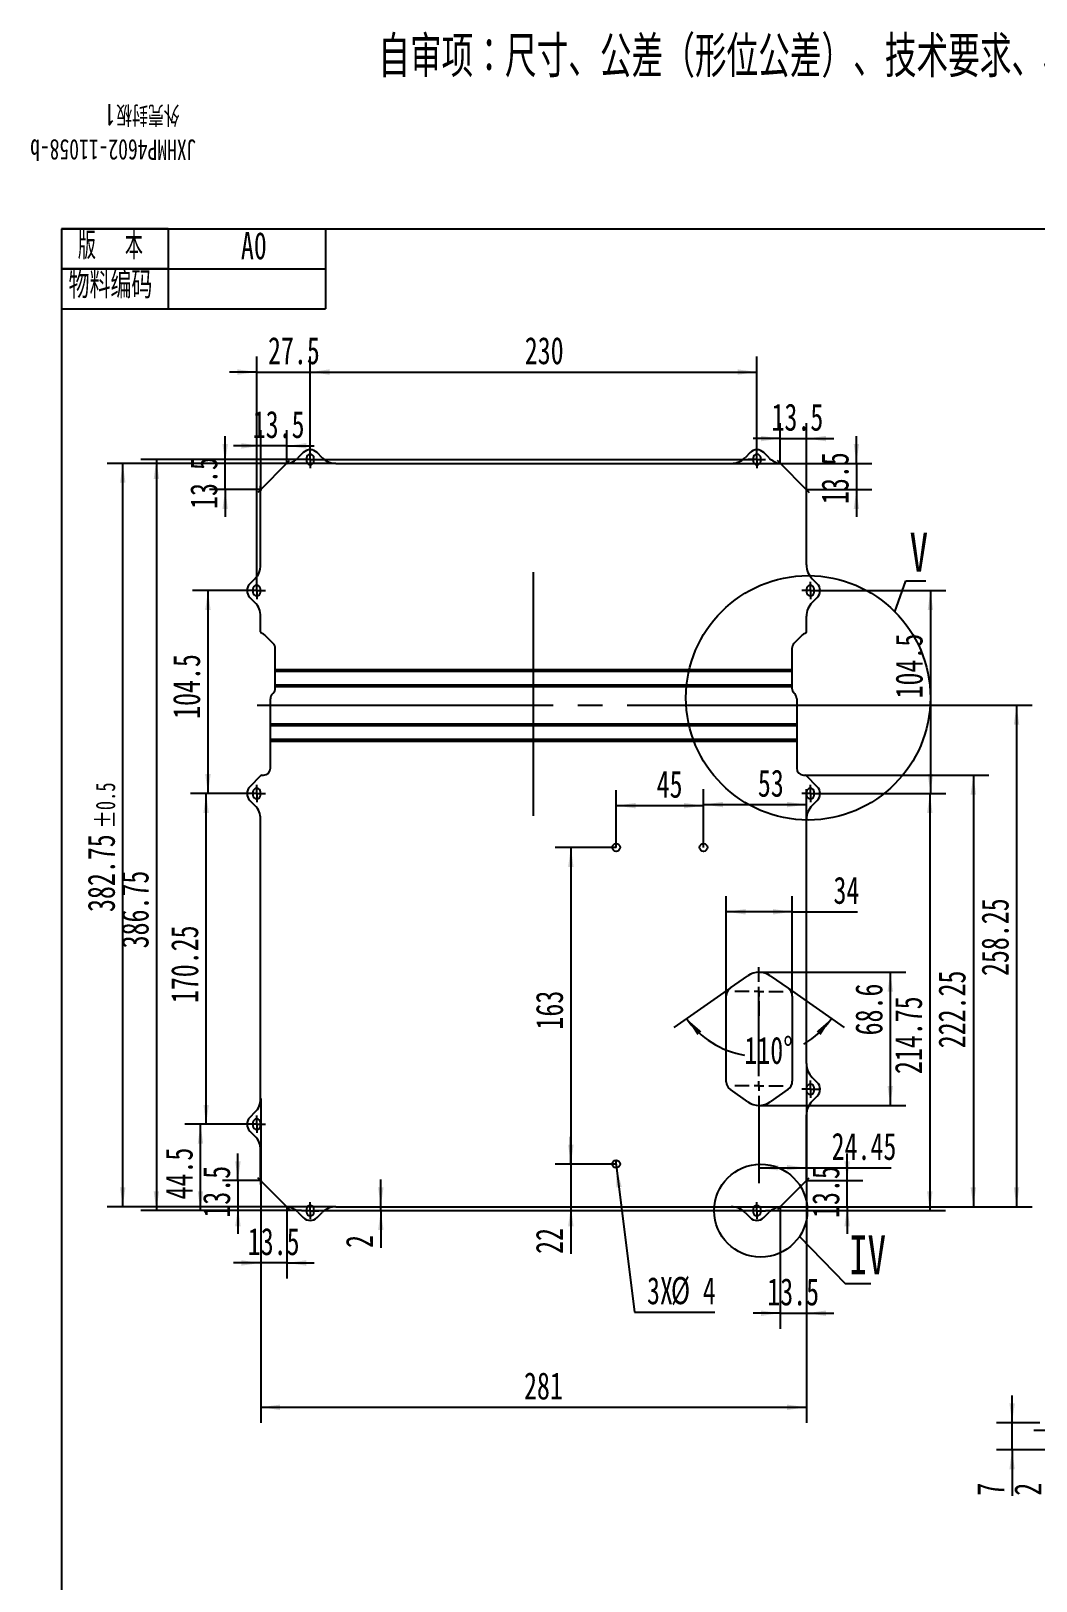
# Model space of a CAD drawing. Extents: x 10 to 515, y -82 to 231.
# Drawn here: x 10.3 to 139.6, y 31.4 to 230.9 of the extents above; entities that cross this region are included whole.
import ezdxf

# ---------------------------------------------------------------- set-up
doc = ezdxf.new("R2010")
doc.units = 0
doc.linetypes.add('SLD-CENTER', pattern=[19.05, 15.24, -1.27, 1.27, -1.27])
doc.linetypes.add('SLD-SOLID', pattern=[0])
doc.layers.get('0').update_dxf_attribs({"linetype": 'CONTINUOUS'})
for name, color, linetype in [('FORMAT', 7, 'SLD-SOLID'), ('细实线层', 7, 'SLD-SOLID'), ('轮廓实线层', 7, 'SLD-SOLID')]:
    doc.layers.add(name, color=color, linetype=linetype)
doc.styles.add('SLDTEXTSTYLE0', font='TXT', dxfattribs={"width": 0.7, "bigfont": 'bigfont'})
doc.styles.add('SLDTEXTSTYLE1', font='TXT', dxfattribs={"width": 0.7})
doc.styles.add('SLDTEXTSTYLE26', font='TXT', dxfattribs={"width": 0.6, "bigfont": 'bigfont'})
doc.dimstyles.new('SLDDIMSTYLE1', dxfattribs={"dimtxt": 3.5, "dimasz": 2.5, "dimexe": 0, "dimexo": 0.0625, "dimgap": 0.875, "dimtad": 2, "dimlfac": 4, "dimrnd": 1e-09, "dimzin": 12, "dimtxsty": 'SLDTEXTSTYLE1', "dimsah": 1, "dimcen": 0.09, "dimazin": 3, "dimtfac": 1, "dimtmove": 0, "dimatfit": 3, "dimtolj": 1, "dimtzin": 12})
doc.dimstyles.new('SLDDIMSTYLE12', dxfattribs={"dimtxt": 3.5, "dimasz": 2.5, "dimexe": 0, "dimexo": 0.0625, "dimgap": 0.875, "dimtad": 2, "dimlfac": 2, "dimrnd": 1e-09, "dimzin": 12, "dimtxsty": 'SLDTEXTSTYLE1', "dimsah": 1, "dimcen": 0.09, "dimazin": 3, "dimtfac": 1, "dimtmove": 0, "dimatfit": 3, "dimtolj": 1, "dimtzin": 12})
doc.dimstyles.new('SLDDIMSTYLE2', dxfattribs={"dimtxt": 3.5, "dimasz": 2.5, "dimexe": 0, "dimexo": 0.0625, "dimgap": 0.875, "dimtad": 2, "dimlfac": 4, "dimrnd": 1e-09, "dimzin": 12, "dimtxsty": 'SLDTEXTSTYLE1', "dimsah": 1, "dimcen": 0.09, "dimazin": 3, "dimtol": 1, "dimtp": 0.5, "dimtm": 0.5, "dimtfac": 1, "dimtdec": 1, "dimtofl": 0, "dimtmove": 0, "dimatfit": 3, "dimtolj": 1})
doc.dimstyles.new('SLDDIMSTYLE3', dxfattribs={"dimtxt": 3.5, "dimasz": 2.5, "dimexe": 0, "dimexo": 0.0625, "dimgap": 0.875, "dimtad": 2, "dimlfac": 4, "dimrnd": 1e-09, "dimzin": 12, "dimtxsty": 'SLDTEXTSTYLE1', "dimsah": 1, "dimcen": 0.09, "dimazin": 3, "dimtfac": 1, "dimtofl": 0, "dimtmove": 0, "dimatfit": 3, "dimtolj": 1, "dimtzin": 12})
doc.dimstyles.new('SLDDIMSTYLE4', dxfattribs={"dimtxt": 3.5, "dimasz": 2.5, "dimexe": 0, "dimexo": 0.0625, "dimgap": 0.875, "dimtad": 2, "dimdec": 1, "dimlfac": 4, "dimrnd": 1e-09, "dimzin": 12, "dimtxsty": 'SLDTEXTSTYLE1', "dimsah": 1, "dimcen": 0.09, "dimazin": 3, "dimtfac": 1, "dimtofl": 0, "dimtmove": 0, "dimatfit": 3, "dimtolj": 1, "dimtzin": 12})
doc.dimstyles.new('SLDDIMSTYLE5', dxfattribs={"dimtxt": 3.5, "dimasz": 2.5, "dimexe": 0, "dimexo": 0.0625, "dimgap": 0.875, "dimtad": 0, "dimtih": 1, "dimtoh": 1, "dimdec": 4, "dimlfac": 4, "dimzin": 12, "dimtxsty": 'SLDTEXTSTYLE1', "dimsah": 1, "dimcen": 0.09, "dimazin": 3, "dimtfac": 1, "dimtofl": 0, "dimtmove": 0, "dimatfit": 3, "dimtolj": 1, "dimtzin": 12})
doc.dimstyles.new('SLDDIMSTYLE6', dxfattribs={"dimtxt": 3.5, "dimasz": 2.5, "dimexe": 0, "dimexo": 0.0625, "dimgap": 0.875, "dimtad": 0, "dimtih": 1, "dimtoh": 1, "dimlfac": 4, "dimrnd": 1e-09, "dimzin": 12, "dimtxsty": 'SLDTEXTSTYLE1', "dimblk1": 'NONE', "dimsah": 1, "dimcen": 0, "dimazin": 3, "dimtfac": 1, "dimtmove": 0, "dimatfit": 3, "dimtolj": 1, "dimtzin": 12})
doc.dimstyles.new('SLDDIMSTYLE7', dxfattribs={"dimtxt": 0.18, "dimasz": 2.5, "dimexe": 0, "dimexo": 0.0625, "dimgap": 0, "dimtad": 0, "dimtih": 1, "dimtoh": 1, "dimdec": 0, "dimrnd": 1e-09, "dimzin": 0, "dimtxsty": 'STANDARD', "dimblk1": 'NONE', "dimblk2": 'NONE', "dimsah": 1, "dimcen": 0.09, "dimazin": 3, "dimtfac": 2.5, "dimtdec": 0, "dimtofl": 0, "dimtmove": 0, "dimatfit": 3, "dimtolj": 1, "dimtzin": 0})

# ---------------------------------------------------------------- blocks, each defined once
blk = doc.blocks.new('SW_NOTE_0_17')
at = {"layer": 'FORMAT', "color": 0, "attachment_point": 2, "rotation": 180}
for s, insert, char_height, style in [('外壳封板1', (-13.45, 1.12), 2.646, 'SLDTEXTSTYLE0'), ('JXHMP4602-11058-b', (-17.12, -3.41), 2.6458, 'SLDTEXTSTYLE1')]:
    blk.add_mtext(s, dxfattribs=dict(at, insert=insert, char_height=char_height, style=style))
blk = doc.blocks.new('_D')
at = {"layer": 'FORMAT'}
for p, q in [((39.84, 82.94), (39.84, 70.34)), ((43.21, 79.57), (43.21, 70.34)), ((39.84, 72.34), (36.34, 72.34)), ((43.21, 72.34), (39.84, 72.34)), ((43.21, 72.34), (46.71, 72.34))]:
    blk.add_line(p, q, dxfattribs=at)
for points in [[(39.84, 72.34), (37.34, 72.69), (37.34, 71.99)], [(43.21, 72.34), (45.71, 71.99), (45.71, 72.69)]]:
    blk.add_solid(points, dxfattribs=at)
at = {"layer": 'FORMAT', "insert": (38.18, 76.85), "char_height": 3.5, "attachment_point": 1, "style": 'SLDTEXTSTYLE1'}
blk.add_mtext('13.5', dxfattribs=at)
blk = doc.blocks.new('_D_1')
at = {"layer": 'FORMAT'}
for p, q in [((36.91, 82.94), (36.91, 86.44)), ((39.84, 82.94), (34.91, 82.94)), ((36.91, 82.94), (36.91, 79.57)), ((43.21, 79.57), (34.91, 79.57)), ((36.91, 79.57), (36.91, 76.07))]:
    blk.add_line(p, q, dxfattribs=at)
for points in [[(36.91, 82.94), (37.26, 85.44), (36.56, 85.44)], [(36.91, 79.57), (36.56, 77.07), (37.26, 77.07)]]:
    blk.add_solid(points, dxfattribs=at)
at = {"layer": 'FORMAT', "insert": (32.4, 78.17), "char_height": 3.5, "attachment_point": 1, "rotation": 90, "style": 'SLDTEXTSTYLE1'}
blk.add_mtext('13.5', dxfattribs=at)
blk = doc.blocks.new('_D_2')
at = {"layer": 'FORMAT'}
for p, q in [((115.32, 82.94), (115.32, 86.44)), ((110.09, 82.94), (117.32, 82.94)), ((115.32, 79.57), (115.32, 82.94)), ((106.71, 79.57), (117.32, 79.57)), ((115.32, 79.57), (115.32, 76.07))]:
    blk.add_line(p, q, dxfattribs=at)
for points in [[(115.32, 82.94), (115.67, 85.44), (114.97, 85.44)], [(115.32, 79.57), (114.97, 77.07), (115.67, 77.07)]]:
    blk.add_solid(points, dxfattribs=at)
at = {"layer": 'FORMAT', "insert": (110.81, 78.13), "char_height": 3.5, "attachment_point": 1, "rotation": 90, "style": 'SLDTEXTSTYLE1'}
blk.add_mtext('13.5', dxfattribs=at)
blk = doc.blocks.new('_D_3')
at = {"layer": 'FORMAT'}
for p, q in [((110.09, 83.05), (110.09, 63.87)), ((106.71, 79.57), (106.71, 63.87)), ((106.71, 65.87), (103.21, 65.87)), ((106.71, 65.87), (110.09, 65.87)), ((110.09, 65.87), (113.59, 65.87))]:
    blk.add_line(p, q, dxfattribs=at)
for points in [[(106.71, 65.87), (104.21, 66.22), (104.21, 65.52)], [(110.09, 65.87), (112.59, 65.52), (112.59, 66.22)]]:
    blk.add_solid(points, dxfattribs=at)
at = {"layer": 'FORMAT', "insert": (105.04, 70.38), "char_height": 3.5, "attachment_point": 1, "style": 'SLDTEXTSTYLE1'}
blk.add_mtext('13.5', dxfattribs=at)
blk = doc.blocks.new('_D_4')
at = {"layer": 'FORMAT'}
for p, q in [((39.84, 171.88), (39.84, 179.51)), ((43.21, 175.26), (43.21, 179.51)), ((39.84, 177.51), (36.34, 177.51)), ((43.21, 177.51), (39.84, 177.51)), ((43.21, 177.51), (46.71, 177.51))]:
    blk.add_line(p, q, dxfattribs=at)
for points in [[(39.84, 177.51), (37.34, 177.86), (37.34, 177.16)], [(43.21, 177.51), (45.71, 177.16), (45.71, 177.86)]]:
    blk.add_solid(points, dxfattribs=at)
at = {"layer": 'FORMAT', "insert": (38.82, 182.02), "char_height": 3.5, "attachment_point": 1, "style": 'SLDTEXTSTYLE1'}
blk.add_mtext('13.5', dxfattribs=at)
blk = doc.blocks.new('_D_5')
at = {"layer": 'FORMAT'}
for p, q in [((35.27, 175.26), (35.27, 178.76)), ((43.21, 175.26), (33.27, 175.26)), ((35.27, 171.88), (35.27, 175.26)), ((39.84, 171.88), (33.27, 171.88)), ((35.27, 171.88), (35.27, 168.38))]:
    blk.add_line(p, q, dxfattribs=at)
for points in [[(35.27, 175.26), (35.62, 177.76), (34.92, 177.76)], [(35.27, 171.88), (34.92, 169.38), (35.62, 169.38)]]:
    blk.add_solid(points, dxfattribs=at)
at = {"layer": 'FORMAT', "insert": (30.76, 169.39), "char_height": 3.5, "attachment_point": 1, "rotation": 90, "style": 'SLDTEXTSTYLE1'}
blk.add_mtext('13.5', dxfattribs=at)
blk = doc.blocks.new('_D_6')
at = {"layer": 'FORMAT'}
for p, q in [((106.71, 175.26), (106.71, 180.45)), ((110.09, 171.78), (110.09, 180.45)), ((106.71, 178.45), (103.21, 178.45)), ((106.71, 178.45), (110.09, 178.45)), ((110.09, 178.45), (113.59, 178.45))]:
    blk.add_line(p, q, dxfattribs=at)
for points in [[(106.71, 178.45), (104.21, 178.8), (104.21, 178.1)], [(110.09, 178.45), (112.59, 178.1), (112.59, 178.8)]]:
    blk.add_solid(points, dxfattribs=at)
at = {"layer": 'FORMAT', "insert": (105.58, 182.96), "char_height": 3.5, "attachment_point": 1, "style": 'SLDTEXTSTYLE1'}
blk.add_mtext('13.5', dxfattribs=at)
blk = doc.blocks.new('_D_7')
at = {"layer": 'FORMAT'}
for p, q in [((116.51, 175.26), (116.51, 178.76)), ((106.71, 175.26), (118.51, 175.26)), ((116.51, 175.26), (116.51, 171.88)), ((110.09, 171.88), (118.51, 171.88)), ((116.51, 171.88), (116.51, 168.38))]:
    blk.add_line(p, q, dxfattribs=at)
for points in [[(116.51, 175.26), (116.86, 177.76), (116.16, 177.76)], [(116.51, 171.88), (116.16, 169.38), (116.86, 169.38)]]:
    blk.add_solid(points, dxfattribs=at)
at = {"layer": 'FORMAT', "insert": (112, 170.02), "char_height": 3.5, "attachment_point": 1, "rotation": 90, "style": 'SLDTEXTSTYLE1'}
blk.add_mtext('13.5', dxfattribs=at)
blk = doc.blocks.new('_D_8')
at = {"layer": 'FORMAT'}
for p, q in [((49.51, 175.26), (20.09, 175.26)), ((22.09, 79.57), (22.09, 175.26)), ((49.51, 79.57), (20.09, 79.57))]:
    blk.add_line(p, q, dxfattribs=at)
for points in [[(22.09, 175.26), (21.74, 172.76), (22.44, 172.76)], [(22.09, 79.57), (22.44, 82.07), (21.74, 82.07)]]:
    blk.add_solid(points, dxfattribs=at)
at = {"layer": 'FORMAT', "attachment_point": 1, "rotation": 90, "style": 'SLDTEXTSTYLE1'}
for s, insert, char_height in [('±0.5', (18.61, 128.24), 2.5), ('382.75', (17.57, 117.51), 3.5)]:
    blk.add_mtext(s, dxfattribs=dict(at, insert=insert, char_height=char_height))
blk = doc.blocks.new('_D_9')
at = {"layer": 'FORMAT'}
for p, q in [((99.76, 106.72), (99.76, 119.54)), ((108.26, 106.67), (108.26, 119.54)), ((108.26, 117.54), (99.76, 117.54)), ((108.26, 117.54), (116.63, 117.54))]:
    blk.add_line(p, q, dxfattribs=at)
for points in [[(99.76, 117.54), (102.26, 117.19), (102.26, 117.89)], [(108.26, 117.54), (105.76, 117.89), (105.76, 117.19)]]:
    blk.add_solid(points, dxfattribs=at)
at = {"layer": 'FORMAT', "insert": (113.56, 122.06), "char_height": 3.5, "attachment_point": 1, "style": 'SLDTEXTSTYLE1'}
blk.add_mtext('34', dxfattribs=at)
blk = doc.blocks.new('_D_10')
at = {"layer": 'FORMAT'}
for p, q in [((103.97, 109.77), (122.87, 109.77)), ((120.87, 109.77), (120.87, 92.62)), ((103.97, 92.62), (122.87, 92.62))]:
    blk.add_line(p, q, dxfattribs=at)
for points in [[(120.87, 109.77), (120.52, 107.27), (121.22, 107.27)], [(120.87, 92.62), (121.22, 95.12), (120.52, 95.12)]]:
    blk.add_solid(points, dxfattribs=at)
at = {"layer": 'FORMAT', "insert": (116.36, 101.63), "char_height": 3.5, "attachment_point": 1, "rotation": 90, "style": 'SLDTEXTSTYLE1'}
blk.add_mtext('68.6', dxfattribs=at)
blk = doc.blocks.new('_D_11')
at = {"layer": 'FORMAT'}
for p, q in [((100.29, 107.74), (93.02, 102.64)), ((107.72, 107.69), (114.93, 102.64))]:
    blk.add_line(p, q, dxfattribs=at)
for start, end in [(215, 260.4801), (300.5585, 325)]:
    blk.add_arc((103.97, 110.32), 11.38, start, end, dxfattribs=at)
for points in [[(94.65, 103.79), (96.04, 101.68), (96.56, 102.14)], [(113.29, 103.79), (111.38, 102.14), (111.91, 101.68)]]:
    blk.add_solid(points, dxfattribs=at)
at = {"layer": 'FORMAT', "insert": (102.09, 101.46), "char_height": 3.5, "attachment_point": 1, "style": 'SLDTEXTSTYLE1'}
blk.add_mtext('110°', dxfattribs=at)
blk = doc.blocks.new('_D_12')
at = {"layer": 'FORMAT'}
for p, q in [((110.09, 98), (110.09, 82.59)), ((103.97, 91.99), (103.97, 82.59)), ((103.97, 84.59), (110.09, 84.59)), ((110.09, 84.59), (120.99, 84.59))]:
    blk.add_line(p, q, dxfattribs=at)
for points in [[(103.97, 84.59), (106.47, 84.24), (106.47, 84.94)], [(110.09, 84.59), (107.59, 84.94), (107.59, 84.24)]]:
    blk.add_solid(points, dxfattribs=at)
at = {"layer": 'FORMAT', "insert": (113.32, 89.1), "char_height": 3.5, "attachment_point": 1, "style": 'SLDTEXTSTYLE1'}
blk.add_mtext('24.45', dxfattribs=at)
blk = doc.blocks.new('_D_13')
at = {"layer": 'FORMAT'}
for p, q in [((110.09, 98), (110.09, 51.76)), ((39.84, 93.5), (39.84, 51.76)), ((39.84, 53.76), (110.09, 53.76))]:
    blk.add_line(p, q, dxfattribs=at)
for points in [[(39.84, 53.76), (42.34, 53.41), (42.34, 54.11)], [(110.09, 53.76), (107.59, 54.11), (107.59, 53.41)]]:
    blk.add_solid(points, dxfattribs=at)
at = {"layer": 'FORMAT', "insert": (73.73, 58.27), "char_height": 3.5, "attachment_point": 1, "style": 'SLDTEXTSTYLE1'}
blk.add_mtext('281', dxfattribs=at)
blk = doc.blocks.new('_D_14')
at = {"layer": 'FORMAT'}
for p, q in [((110.52, 144.13), (139.12, 144.13)), ((137.12, 144.13), (137.12, 79.57)), ((100.41, 79.57), (139.12, 79.57))]:
    blk.add_line(p, q, dxfattribs=at)
for points in [[(137.12, 144.13), (136.77, 141.63), (137.47, 141.63)], [(137.12, 79.57), (137.47, 82.07), (136.77, 82.07)]]:
    blk.add_solid(points, dxfattribs=at)
at = {"layer": 'FORMAT', "insert": (132.6, 109.27), "char_height": 3.5, "attachment_point": 1, "rotation": 90, "style": 'SLDTEXTSTYLE1'}
blk.add_mtext('258.25', dxfattribs=at)
blk = doc.blocks.new('_D_15')
at = {"layer": 'FORMAT'}
for p, q in [((109.88, 135.13), (133.56, 135.13)), ((131.56, 135.13), (131.56, 79.57)), ((100.41, 79.57), (133.56, 79.57))]:
    blk.add_line(p, q, dxfattribs=at)
for points in [[(131.56, 135.13), (131.21, 132.63), (131.91, 132.63)], [(131.56, 79.57), (131.91, 82.07), (131.21, 82.07)]]:
    blk.add_solid(points, dxfattribs=at)
at = {"layer": 'FORMAT', "insert": (127.05, 99.97), "char_height": 3.5, "attachment_point": 1, "rotation": 90, "style": 'SLDTEXTSTYLE1'}
blk.add_mtext('222.25', dxfattribs=at)
blk = doc.blocks.new('_D_16')
at = {"layer": 'FORMAT'}
for p, q in [((85.59, 125.82), (85.59, 133.2)), ((96.84, 125.82), (96.84, 133.2)), ((85.59, 131.2), (96.84, 131.2))]:
    blk.add_line(p, q, dxfattribs=at)
for points in [[(85.59, 131.2), (88.09, 130.85), (88.09, 131.55)], [(96.84, 131.2), (94.34, 131.55), (94.34, 130.85)]]:
    blk.add_solid(points, dxfattribs=at)
at = {"layer": 'FORMAT', "insert": (90.8, 135.72), "char_height": 3.5, "attachment_point": 1, "style": 'SLDTEXTSTYLE1'}
blk.add_mtext('45', dxfattribs=at)
blk = doc.blocks.new('_D_17')
at = {"layer": 'FORMAT'}
for p, q in [((85.59, 125.82), (77.76, 125.82)), ((79.76, 125.82), (79.76, 85.07)), ((85.59, 85.07), (77.76, 85.07))]:
    blk.add_line(p, q, dxfattribs=at)
for points in [[(79.76, 125.82), (79.41, 123.32), (80.11, 123.32)], [(79.76, 85.07), (80.11, 87.57), (79.41, 87.57)]]:
    blk.add_solid(points, dxfattribs=at)
at = {"layer": 'FORMAT', "insert": (75.24, 102.38), "char_height": 3.5, "attachment_point": 1, "rotation": 90, "style": 'SLDTEXTSTYLE1'}
blk.add_mtext('163', dxfattribs=at)
blk = doc.blocks.new('_D_18')
at = {"layer": 'FORMAT'}
for p, q in [((79.76, 85.07), (79.76, 88.57)), ((85.59, 85.07), (77.76, 85.07)), ((79.76, 85.07), (79.76, 79.57)), ((79.76, 79.57), (79.76, 73.5))]:
    blk.add_line(p, q, dxfattribs=at)
for points in [[(79.76, 85.07), (80.11, 87.57), (79.41, 87.57)], [(79.76, 79.57), (79.41, 77.07), (80.11, 77.07)]]:
    blk.add_solid(points, dxfattribs=at)
at = {"layer": 'FORMAT', "insert": (75.24, 73.5), "char_height": 3.5, "attachment_point": 1, "rotation": 90, "style": 'SLDTEXTSTYLE1'}
blk.add_mtext('22', dxfattribs=at)
blk = doc.blocks.new('_D_19')
at = {"layer": 'FORMAT'}
for p, q in [((96.84, 125.82), (96.84, 133.34)), ((110.09, 129.45), (110.09, 133.34)), ((96.84, 131.34), (110.09, 131.34))]:
    blk.add_line(p, q, dxfattribs=at)
for points in [[(96.84, 131.34), (99.34, 130.99), (99.34, 131.69)], [(110.09, 131.34), (107.59, 131.69), (107.59, 130.99)]]:
    blk.add_solid(points, dxfattribs=at)
at = {"layer": 'FORMAT', "insert": (103.83, 135.85), "char_height": 3.5, "attachment_point": 1, "style": 'SLDTEXTSTYLE1'}
blk.add_mtext('53', dxfattribs=at)
blk = doc.blocks.new('_D_20')
at = {"layer": 'FORMAT'}
for p, q in [((55.3, 79.57), (55.3, 83.07)), ((47.32, 79.07), (57.3, 79.07)), ((55.3, 79.07), (55.3, 79.57)), ((55.3, 79.07), (55.3, 74.27))]:
    blk.add_line(p, q, dxfattribs=at)
for points in [[(55.3, 79.57), (55.65, 82.07), (54.95, 82.07)], [(55.3, 79.07), (54.95, 76.57), (55.65, 76.57)]]:
    blk.add_solid(points, dxfattribs=at)
at = {"layer": 'FORMAT', "insert": (50.79, 74.27), "char_height": 3.5, "attachment_point": 1, "rotation": 90, "style": 'SLDTEXTSTYLE1'}
blk.add_mtext('2', dxfattribs=at)
blk = doc.blocks.new('_D_21')
at = {"layer": 'FORMAT'}
for p, q in [((38.22, 90.19), (30.09, 90.19)), ((32.09, 79.07), (32.09, 90.19)), ((45.1, 79.07), (30.09, 79.07))]:
    blk.add_line(p, q, dxfattribs=at)
for points in [[(32.09, 90.19), (31.74, 87.69), (32.44, 87.69)], [(32.09, 79.07), (32.44, 81.57), (31.74, 81.57)]]:
    blk.add_solid(points, dxfattribs=at)
at = {"layer": 'FORMAT', "insert": (27.58, 80.51), "char_height": 3.5, "attachment_point": 1, "rotation": 90, "style": 'SLDTEXTSTYLE1'}
blk.add_mtext('44.5', dxfattribs=at)
blk = doc.blocks.new('_D_22')
at = {"layer": 'FORMAT'}
for p, q in [((38.22, 132.76), (30.82, 132.76)), ((32.82, 90.19), (32.82, 132.76)), ((38.22, 90.19), (30.82, 90.19))]:
    blk.add_line(p, q, dxfattribs=at)
for points in [[(32.82, 132.76), (32.47, 130.26), (33.17, 130.26)], [(32.82, 90.19), (33.17, 92.69), (32.47, 92.69)]]:
    blk.add_solid(points, dxfattribs=at)
at = {"layer": 'FORMAT', "insert": (28.3, 105.78), "char_height": 3.5, "attachment_point": 1, "rotation": 90, "style": 'SLDTEXTSTYLE1'}
blk.add_mtext('170.25', dxfattribs=at)
blk = doc.blocks.new('_D_23')
at = {"layer": 'FORMAT'}
for p, q in [((38.22, 158.88), (31.05, 158.88)), ((33.05, 158.88), (33.05, 132.76)), ((38.22, 132.76), (31.05, 132.76))]:
    blk.add_line(p, q, dxfattribs=at)
for points in [[(33.05, 158.88), (32.7, 156.38), (33.4, 156.38)], [(33.05, 132.76), (33.4, 135.26), (32.7, 135.26)]]:
    blk.add_solid(points, dxfattribs=at)
at = {"layer": 'FORMAT', "insert": (28.54, 142.37), "char_height": 3.5, "attachment_point": 1, "rotation": 90, "style": 'SLDTEXTSTYLE1'}
blk.add_mtext('104.5', dxfattribs=at)
blk = doc.blocks.new('_D_24')
at = {"layer": 'FORMAT'}
for p, q in [((45.1, 175.76), (24.42, 175.76)), ((26.42, 175.76), (26.42, 79.07)), ((45.1, 79.07), (24.42, 79.07))]:
    blk.add_line(p, q, dxfattribs=at)
for points in [[(26.42, 175.76), (26.07, 173.26), (26.77, 173.26)], [(26.42, 79.07), (26.77, 81.57), (26.07, 81.57)]]:
    blk.add_solid(points, dxfattribs=at)
at = {"layer": 'FORMAT', "insert": (21.91, 112.83), "char_height": 3.5, "attachment_point": 1, "rotation": 90, "style": 'SLDTEXTSTYLE1'}
blk.add_mtext('386.75', dxfattribs=at)
blk = doc.blocks.new('_D_25')
at = {"layer": 'FORMAT'}
for p, q in [((111.7, 132.76), (127.96, 132.76)), ((125.96, 132.76), (125.96, 79.07)), ((104.82, 79.07), (127.96, 79.07))]:
    blk.add_line(p, q, dxfattribs=at)
for points in [[(125.96, 132.76), (125.61, 130.26), (126.31, 130.26)], [(125.96, 79.07), (126.31, 81.57), (125.61, 81.57)]]:
    blk.add_solid(points, dxfattribs=at)
at = {"layer": 'FORMAT', "insert": (121.45, 96.65), "char_height": 3.5, "attachment_point": 1, "rotation": 90, "style": 'SLDTEXTSTYLE1'}
blk.add_mtext('214.75', dxfattribs=at)
blk = doc.blocks.new('_D_26')
at = {"layer": 'FORMAT'}
for p, q in [((111.7, 158.88), (128.04, 158.88)), ((126.04, 158.88), (126.04, 132.76)), ((111.7, 132.76), (128.04, 132.76))]:
    blk.add_line(p, q, dxfattribs=at)
for points in [[(126.04, 158.88), (125.69, 156.38), (126.39, 156.38)], [(126.04, 132.76), (126.39, 135.26), (125.69, 135.26)]]:
    blk.add_solid(points, dxfattribs=at)
at = {"layer": 'FORMAT', "insert": (121.53, 145), "char_height": 3.5, "attachment_point": 1, "rotation": 90, "style": 'SLDTEXTSTYLE1'}
blk.add_mtext('104.5', dxfattribs=at)
blk = doc.blocks.new('_D_27')
at = {"layer": 'FORMAT'}
for p, q in [((39.34, 159.99), (39.34, 189.01)), ((46.21, 176.87), (46.21, 189.01)), ((39.34, 187.01), (35.84, 187.01)), ((39.34, 187.01), (46.21, 187.01)), ((46.21, 187.01), (49.71, 187.01))]:
    blk.add_line(p, q, dxfattribs=at)
for points in [[(39.34, 187.01), (36.84, 187.36), (36.84, 186.66)], [(46.21, 187.01), (48.71, 186.66), (48.71, 187.36)]]:
    blk.add_solid(points, dxfattribs=at)
at = {"layer": 'FORMAT', "insert": (40.78, 191.52), "char_height": 3.5, "attachment_point": 1, "style": 'SLDTEXTSTYLE1'}
blk.add_mtext('27.5', dxfattribs=at)
blk = doc.blocks.new('_D_28')
at = {"layer": 'FORMAT'}
for p, q in [((46.21, 176.87), (46.21, 189.01)), ((103.71, 176.87), (103.71, 189.01)), ((46.21, 187.01), (103.71, 187.01))]:
    blk.add_line(p, q, dxfattribs=at)
for points in [[(46.21, 187.01), (48.71, 186.66), (48.71, 187.36)], [(103.71, 187.01), (101.21, 187.36), (101.21, 186.66)]]:
    blk.add_solid(points, dxfattribs=at)
at = {"layer": 'FORMAT', "insert": (73.83, 191.52), "char_height": 3.5, "attachment_point": 1, "style": 'SLDTEXTSTYLE1'}
blk.add_mtext('230', dxfattribs=at)
blk = doc.blocks.new('_D_29')
at = {"layer": 'FORMAT'}
for p, q in [((85.52, 85.56), (85.65, 84.57)), ((85.65, 84.57), (87.97, 66.01)), ((87.97, 66.01), (98.28, 66.01))]:
    blk.add_line(p, q, dxfattribs=at)
blk.add_solid([(85.65, 84.57), (85.61, 82.05), (86.31, 82.13)], dxfattribs=at)
at = {"layer": 'FORMAT', "char_height": 3.5, "attachment_point": 1, "style": 'SLDTEXTSTYLE1'}
for s, insert in [('3X', (89.56, 70.52)), ('%%c', (92.63, 70.54)), ('4', (96.74, 70.52))]:
    blk.add_mtext(s, dxfattribs=dict(at, insert=insert))
blk = doc.blocks.new('_NONE')
blk = doc.blocks.new('SW_CENTERMARKSYMBOL_0')
at = {"layer": 'FORMAT', "color": 0}
for p, q in [((0, 1.25), (0, 3.125)), ((-1.25, 0), (-3.125, 0)), ((0, 0), (-0.625, 0)), ((0, 0), (0, 0.625)), ((0, 0), (0, -0.625)), ((0, 0), (0.625, 0)), ((1.25, 0), (3.125, 0)), ((0, -1.25), (0, -3.125))]:
    blk.add_line(p, q, dxfattribs=at)
blk = doc.blocks.new('SW_CENTERMARKSYMBOL_1')
at = {"layer": 'FORMAT', "color": 0}
for p, q in [((0, 1.25), (0, 12.57)), ((-1.25, 0), (-3.13, 0)), ((0, 0), (-0.63, 0)), ((0, 0), (0, 0.63)), ((0, 0), (0, -0.63)), ((0, 0), (0.63, 0)), ((1.25, 0), (3.13, 0)), ((0, -1.25), (0, -3.13))]:
    blk.add_line(p, q, dxfattribs=at)
blk = doc.blocks.new('SW_CENTERMARKSYMBOL_2')
at = {"layer": 'FORMAT', "color": 0}
for p, q in [((-0.625, 0), (-1.1125, 0)), ((0, 0), (-0.625, 0)), ((0, 0.625), (0, 1.1125)), ((0, 0), (0, 0.625)), ((0, 0), (0, -0.625)), ((0, 0), (0.625, 0)), ((0.625, 0), (1.1125, 0)), ((0, -0.625), (0, -1.1125))]:
    blk.add_line(p, q, dxfattribs=at)
blk = doc.blocks.new('SW_CENTERMARKSYMBOL_3')
at = {"layer": 'FORMAT', "color": 0}
for p, q in [((-0.63, 0), (-57.02, 0)), ((0, 0), (-0.63, 0)), ((0, 0.63), (0, 1.11)), ((0, 0), (0, 0.63)), ((0, 0), (0, -0.63)), ((0, 0), (0.63, 0)), ((0.63, 0), (1.11, 0)), ((0, -0.63), (0, -1.11))]:
    blk.add_line(p, q, dxfattribs=at)
blk = doc.blocks.new('SW_CENTERMARKSYMBOL_4')
at = {"layer": 'FORMAT', "color": 0}
for p, q in [((-0.625, 0), (-1.1125, 0)), ((0, 0), (-0.625, 0)), ((0, 0.625), (0, 1.1125)), ((0, 0), (0, 0.625)), ((0, 0), (0, -0.625)), ((0, 0), (0.625, 0)), ((0.625, 0), (1.1125, 0)), ((0, -0.625), (0, -1.1125))]:
    blk.add_line(p, q, dxfattribs=at)
blk = doc.blocks.new('SW_CENTERMARKSYMBOL_5')
at = {"layer": 'FORMAT', "color": 0}
for p, q in [((-0.625, 0), (-1.1125, 0)), ((0, 0), (-0.625, 0)), ((0, 0.625), (0, 1.1125)), ((0, 0), (0, 0.625)), ((0, 0), (0, -0.625)), ((0, 0), (0.625, 0)), ((0.625, 0), (1.1125, 0)), ((0, -0.625), (0, -1.1125))]:
    blk.add_line(p, q, dxfattribs=at)
blk = doc.blocks.new('SW_CENTERMARKSYMBOL_6')
at = {"layer": 'FORMAT', "color": 0}
for p, q in [((-0.625, 0), (-1.1125, 0)), ((0, 0), (-0.625, 0)), ((0, 0.625), (0, 1.1125)), ((0, 0), (0, 0.625)), ((0, 0), (0, -0.625)), ((0, 0), (0.625, 0)), ((0.625, 0), (1.1125, 0)), ((0, -0.625), (0, -1.1125))]:
    blk.add_line(p, q, dxfattribs=at)
blk = doc.blocks.new('SW_CENTERMARKSYMBOL_7')
at = {"layer": 'FORMAT', "color": 0}
for p, q in [((-0.625, 0), (-1.1125, 0)), ((0, 0), (-0.625, 0)), ((0, 0.625), (0, 1.1125)), ((0, 0), (0, 0.625)), ((0, 0), (0, -0.625)), ((0, 0), (0.625, 0)), ((0.625, 0), (1.1125, 0)), ((0, -0.625), (0, -1.1125))]:
    blk.add_line(p, q, dxfattribs=at)
blk = doc.blocks.new('SW_CENTERMARKSYMBOL_8')
at = {"layer": 'FORMAT', "color": 0}
for p, q in [((-0.625, 0), (-1.1125, 0)), ((0, 0), (-0.625, 0)), ((0, 0.625), (0, 1.1125)), ((0, 0), (0, 0.625)), ((0, 0), (0, -0.625)), ((0, 0), (0.625, 0)), ((0.625, 0), (1.1125, 0)), ((0, -0.625), (0, -1.1125))]:
    blk.add_line(p, q, dxfattribs=at)
blk = doc.blocks.new('SW_CENTERMARKSYMBOL_9')
at = {"layer": 'FORMAT', "color": 0}
for p, q in [((-0.63, 0), (-1.11, 0)), ((0, 0), (-0.63, 0)), ((0, 0.62), (0, 1.11)), ((0, 0), (0, 0.62)), ((0, 0), (0, -0.63)), ((0, 0), (0.62, 0)), ((0.62, 0), (56.9, 0)), ((0, -0.63), (0, -1.11))]:
    blk.add_line(p, q, dxfattribs=at)
blk = doc.blocks.new('SW_CENTERMARKSYMBOL_10')
at = {"layer": 'FORMAT', "color": 0}
for p, q in [((-0.625, 0), (-1.1125, 0)), ((0, 0), (-0.625, 0)), ((0, 0.625), (0, 1.1125)), ((0, 0), (0, 0.625)), ((0, 0), (0, -0.625)), ((0, 0), (0.625, 0)), ((0.625, 0), (1.1125, 0)), ((0, -0.625), (0, -1.1125))]:
    blk.add_line(p, q, dxfattribs=at)
blk = doc.blocks.new('SW_CENTERMARKSYMBOL_11')
at = {"layer": 'FORMAT', "color": 0}
for p, q in [((-0.625, 0), (-1.1125, 0)), ((0, 0), (-0.625, 0)), ((0, 0.625), (0, 1.1125)), ((0, 0), (0, 0.625)), ((0, 0), (0, -0.625)), ((0, 0), (0.625, 0)), ((0.625, 0), (1.1125, 0)), ((0, -0.625), (0, -1.1125))]:
    blk.add_line(p, q, dxfattribs=at)
blk = doc.blocks.new('_D_37')
at = {"layer": 'FORMAT'}
for p, q in [((136.55, 51.77), (136.55, 55.27)), ((140.13, 51.77), (134.55, 51.77)), ((136.55, 48.27), (136.55, 51.77)), ((151.09, 48.27), (134.55, 48.27)), ((136.55, 48.27), (136.55, 42.38))]:
    blk.add_line(p, q, dxfattribs=at)
for points in [[(136.55, 51.77), (136.9, 54.27), (136.2, 54.27)], [(136.55, 48.27), (136.2, 45.77), (136.9, 45.77)]]:
    blk.add_solid(points, dxfattribs=at)
at = {"layer": 'FORMAT', "insert": (132.03, 42.38), "char_height": 3.5, "attachment_point": 1, "rotation": 90, "style": 'SLDTEXTSTYLE1'}
blk.add_mtext('7', dxfattribs=at)
blk = doc.blocks.new('_D_39')
at = {"layer": 'FORMAT'}
for p, q in [((141.33, 51.77), (141.33, 55.27)), ((140.13, 51.77), (139.33, 51.77)), ((147.34, 50.77), (139.33, 50.77)), ((141.33, 50.77), (141.33, 51.77)), ((141.33, 50.77), (141.33, 42.38))]:
    blk.add_line(p, q, dxfattribs=at)
for points in [[(141.33, 51.77), (141.68, 54.27), (140.98, 54.27)], [(141.33, 50.77), (140.98, 48.27), (141.68, 48.27)]]:
    blk.add_solid(points, dxfattribs=at)
at = {"layer": 'FORMAT', "insert": (136.82, 42.38), "char_height": 3.5, "attachment_point": 1, "rotation": 90, "style": 'SLDTEXTSTYLE1'}
blk.add_mtext('2', dxfattribs=at)

msp = doc.modelspace()

# ---------------------------------------------------------------- linework, layer by layer
at = {"color": 7, "linetype": 'SLD-SOLID'}
for p, q in [((45.327171, 176.639104), (44.639649, 175.951583)), ((45.723555, 175.942721), (45.723555, 175.567721)), ((46.698555, 175.567721), (46.698555, 175.942721)), ((47.746588, 175.987454), (47.094938, 176.639104)), ((102.827171, 176.639104), (102.175521, 175.987454)), ((103.223555, 175.942721), (103.223555, 175.567721)), ((104.198555, 175.567721), (104.198555, 175.942721)), ((105.28246, 175.951583), (104.594938, 176.639104)), ((43.137831, 175.181998), (39.909278, 171.953444)), ((49.514355, 175.255221), (100.407754, 175.255221)), ((110.012831, 171.953444), (106.784278, 175.181998)), ((39.836055, 162.183522), (39.836055, 171.776668)), ((110.086055, 162.183522), (110.086055, 171.776668)), ((39.103821, 160.415755), (38.452171, 159.764104)), ((111.469938, 159.764104), (110.818288, 160.415755)), ((38.452171, 157.996337), (39.103821, 157.344687)), ((38.848555, 159.067721), (38.848555, 158.692721)), ((39.823555, 158.692721), (39.823555, 159.067721)), ((110.098555, 159.067721), (110.098555, 158.692721)), ((110.818288, 157.344687), (111.469938, 157.996337)), ((111.073555, 158.692721), (111.073555, 159.067721)), ((39.836055, 153.587658), (39.836055, 155.57692)), ((110.086055, 153.587658), (110.086055, 155.57692)), ((41.454773, 152.061439), (40.389862, 153.12635)), ((109.532247, 153.12635), (108.467336, 152.061439)), ((41.711055, 148.744679), (41.711055, 151.442721)), ((108.211055, 151.442721), (108.211055, 148.744679)), ((41.711055, 148.744679), (108.211055, 148.744679)), ((41.711055, 148.520973), (41.711055, 148.744679)), ((41.711055, 148.520973), (108.211055, 148.520973)), ((41.711055, 146.739469), (41.711055, 148.520973)), ((108.211055, 148.744679), (108.211055, 148.520973)), ((108.211055, 148.520973), (108.211055, 146.739469)), ((41.342336, 145.586566), (41.454773, 145.699002)), ((41.711055, 146.739469), (108.211055, 146.739469)), ((41.711055, 146.515763), (41.711055, 146.739469)), ((41.711055, 146.515763), (108.211055, 146.515763)), ((41.711055, 146.317721), (41.711055, 146.515763)), ((108.211055, 146.739469), (108.211055, 146.515763)), ((108.211055, 146.515763), (108.211055, 146.317721)), ((108.467336, 145.699002), (108.579773, 145.586566)), ((41.086055, 141.744679), (41.086055, 144.967847)), ((108.836055, 144.967847), (108.836055, 141.744679)), ((41.086055, 141.744679), (108.836055, 141.744679)), ((41.086055, 141.520973), (41.086055, 141.744679)), ((108.836055, 141.744679), (108.836055, 141.520973)), ((41.086055, 141.520973), (108.836055, 141.520973)), ((41.086055, 139.739469), (41.086055, 141.520973)), ((41.086055, 139.739469), (108.836055, 139.739469)), ((41.086055, 139.515763), (41.086055, 139.739469)), ((108.836055, 141.520973), (108.836055, 139.739469)), ((108.836055, 139.739469), (108.836055, 139.515763)), ((41.086055, 136.005221), (41.086055, 139.515763)), ((41.086055, 139.515763), (108.836055, 139.515763)), ((108.836055, 139.515763), (108.836055, 136.005221)), ((39.836055, 135.022988), (38.452171, 133.639104)), ((40.04128, 135.130221), (40.211055, 135.130221)), ((109.711055, 135.130221), (109.880829, 135.130221)), ((111.469938, 133.639104), (110.086055, 135.022988)), ((38.452171, 131.871337), (39.103821, 131.219687)), ((38.848555, 132.942721), (38.848555, 132.567721)), ((39.823555, 132.567721), (39.823555, 132.942721)), ((110.098555, 132.942721), (110.098555, 132.567721)), ((110.818288, 131.219687), (111.469938, 131.871337)), ((111.073555, 132.567721), (111.073555, 132.942721)), ((39.836055, 93.496022), (39.836055, 129.45192)), ((110.086055, 97.996022), (110.086055, 129.45192)), ((100.291028, 107.739188), (102.539613, 109.313665)), ((105.407496, 109.313665), (107.724969, 107.690952)), ((99.757999, 95.670194), (99.757999, 106.715248)), ((108.257999, 106.667012), (108.257999, 95.71843)), ((111.469938, 95.576604), (110.818288, 96.228255)), ((102.539613, 93.071777), (100.291028, 94.646254)), ((107.724969, 94.69449), (105.407496, 93.071777)), ((110.098555, 94.880221), (110.098555, 94.505221)), ((110.818288, 93.157187), (111.469938, 93.808837)), ((111.073555, 94.505221), (111.073555, 94.880221)), ((39.103821, 91.728255), (38.452171, 91.076604)), ((38.848555, 90.380221), (38.848555, 90.005221)), ((39.823555, 90.005221), (39.823555, 90.380221)), ((110.086055, 83.046274), (110.086055, 91.38942)), ((38.452171, 89.308837), (39.103821, 88.657187)), ((39.836055, 83.046274), (39.836055, 86.88942)), ((39.909278, 82.869498), (43.137831, 79.640944)), ((106.784278, 79.640944), (110.012831, 82.869498)), ((44.639649, 78.871359), (45.327171, 78.183837)), ((45.723555, 79.255221), (45.723555, 78.880221)), ((46.698555, 78.880221), (46.698555, 79.255221)), ((47.094938, 78.183837), (47.746588, 78.835488)), ((49.514355, 79.567721), (100.407754, 79.567721)), ((102.175521, 78.835488), (102.827171, 78.183837)), ((103.223555, 79.255221), (103.223555, 78.880221)), ((104.198555, 78.880221), (104.198555, 79.255221)), ((104.594938, 78.183837), (105.28246, 78.871359))]:
    msp.add_line(p, q, dxfattribs=at)
for centre in [(85.586055, 125.817721), (96.836055, 125.817721), (85.586055, 85.067721)]:
    msp.add_circle(centre, 0.5, dxfattribs=at)
for centre, radius, start, end in [((42.871882, 177.71935), 2.5, 279.26443078, 315), ((46.211055, 175.755221), 1.25, 45, 135), ((46.211055, 175.942721), 0.4875, 0, 180), ((46.211055, 175.567721), 0.4875, 180, 0), ((49.514355, 177.755221), 2.5, 225, 270), ((100.407754, 177.755221), 2.5, 270, 315), ((103.711055, 175.755221), 1.25, 45, 135), ((103.711055, 175.942721), 0.4875, 0, 180), ((103.711055, 175.567721), 0.4875, 180, 0), ((107.050227, 177.71935), 2.5, 225, 260.73556922), ((43.314608, 175.005221), 0.25, 99.26443078, 135), ((106.607501, 175.005221), 0.25, 45, 80.73556922), ((40.086055, 171.776668), 0.25, 135, 180), ((109.836055, 171.776668), 0.25, 0, 45), ((37.336055, 162.183522), 2.5, 315, 0), ((112.586055, 162.183522), 2.5, 180, 225), ((39.336055, 158.880221), 1.25, 135, 225), ((110.586055, 158.880221), 1.25, 315, 45), ((39.336055, 159.067721), 0.4875, 0, 180), ((39.336055, 158.692721), 0.4875, 180, 0), ((110.586055, 159.067721), 0.4875, 0, 180), ((110.586055, 158.692721), 0.4875, 180, 0), ((37.336055, 155.57692), 2.5, 0, 45), ((112.586055, 155.57692), 2.5, 135, 180), ((40.086055, 153.587658), 0.25, 180, 253.7445168), ((39.771144, 152.507632), 0.875, 45, 73.7445168), ((40.836055, 151.442721), 0.875, 0, 45), ((109.086055, 151.442721), 0.875, 135, 180), ((110.150966, 152.507632), 0.875, 106.2554832, 135), ((109.836055, 153.587658), 0.25, 286.2554832, 0), ((40.836055, 146.317721), 0.875, 315, 0), ((109.086055, 146.317721), 0.875, 180, 225), ((41.961055, 144.967847), 0.875, 135, 180), ((107.961055, 144.967847), 0.875, 0, 45), ((40.211055, 136.005221), 0.875, 270, 0), ((109.711055, 136.005221), 0.875, 180, 270), ((40.04128, 134.880221), 0.25, 90, 145.17527886), ((109.880829, 134.880221), 0.25, 34.82472114, 90), ((39.336055, 132.755221), 1.25, 135, 225), ((39.336055, 132.942721), 0.4875, 0, 180), ((39.336055, 132.567721), 0.4875, 180, 0), ((110.586055, 132.942721), 0.4875, 0, 180), ((110.586055, 132.567721), 0.4875, 180, 0), ((110.586055, 132.755221), 1.25, 315, 45), ((37.336055, 129.45192), 2.5, 0, 45), ((112.586055, 129.45192), 2.5, 135, 180), ((103.973555, 107.265784), 2.5, 55, 125), ((101.007999, 106.715248), 1.25, 125, 180), ((107.007999, 106.667012), 1.25, 0, 55), ((112.586055, 97.996022), 2.5, 180, 225), ((101.007999, 95.670194), 1.25, 180, 235), ((107.007999, 95.71843), 1.25, 305, 0), ((110.586055, 94.880221), 0.4875, 0, 180), ((110.586055, 94.505221), 0.4875, 180, 0), ((110.586055, 94.692721), 1.25, 315, 45), ((37.336055, 93.496022), 2.5, 315, 0), ((103.973555, 95.119657), 2.5, 235, 305), ((112.586055, 91.38942), 2.5, 135, 180), ((39.336055, 90.192721), 1.25, 135, 225), ((39.336055, 90.380221), 0.4875, 0, 180), ((39.336055, 90.005221), 0.4875, 180, 0), ((37.336055, 86.88942), 2.5, 0, 45), ((40.086055, 83.046274), 0.25, 180, 225), ((109.836055, 83.046274), 0.25, 315, 0), ((43.314608, 79.817721), 0.25, 225, 260.73556922), ((42.871882, 77.103592), 2.5, 45, 80.73556922), ((46.211055, 79.067721), 1.25, 225, 315), ((46.211055, 79.255221), 0.4875, 0, 180), ((46.211055, 78.880221), 0.4875, 180, 0), ((49.514355, 77.067721), 2.5, 90, 135), ((100.407754, 77.067721), 2.5, 45, 90), ((103.711055, 79.067721), 1.25, 225, 315), ((103.711055, 79.255221), 0.4875, 0, 180), ((103.711055, 78.880221), 0.4875, 180, 0), ((107.050227, 77.103592), 2.5, 99.26443078, 135), ((106.607501, 79.817721), 0.25, 279.26443078, 315)]:
    msp.add_arc(centre, radius, start, end, dxfattribs=at)
at = {"layer": 'FORMAT'}
for p, q in [((27.935568, 205.450845), (14.185568, 205.450845)), ((14.185568, 205.450845), (14.185568, 200.276967)), ((27.935568, 205.450845), (27.935568, 195.13171)), ((27.935568, 205.450845), (27.935568, 200.276967)), ((48.178721, 205.450845), (48.178721, 195.13171)), ((14.185568, 200.276967), (48.178721, 200.276967)), ((27.935568, 200.276967), (14.185568, 200.276967)), ((14.185568, 195.13171), (48.178721, 195.13171)), ((43.137831, 175.181998), (43.564608, 175.608774)), ((106.784278, 175.181998), (106.357501, 175.608774)), ((49.514355, 175.255221), (42.711055, 175.255221)), ((100.407754, 175.255221), (107.211055, 175.255221)), ((39.909278, 171.953444), (39.482501, 171.526668)), ((39.836055, 171.776668), (39.836055, 172.380221)), ((110.012831, 171.953444), (110.439608, 171.526668)), ((110.086055, 171.776668), (110.086055, 172.380221)), ((39.909278, 82.869498), (39.482501, 83.296274)), ((39.836055, 83.046274), (39.836055, 82.442721)), ((110.012831, 82.869498), (110.439608, 83.296274)), ((110.086055, 83.046274), (110.086055, 82.442721)), ((49.514355, 79.567721), (42.711055, 79.567721)), ((43.137831, 79.640944), (43.564608, 79.214168)), ((100.407754, 79.567721), (107.211055, 79.567721)), ((106.784278, 79.640944), (106.357501, 79.214168))]:
    msp.add_line(p, q, dxfattribs=at)
at = {"layer": 'FORMAT', "linetype": 'SLD-CENTER', "ltscale": 2.5}
for p, q in [((74.961055, 129.870129), (74.961055, 161.262592)), ((39.398555, 144.130221), (110.523555, 144.130221))]:
    msp.add_line(p, q, dxfattribs=at)
at = {"layer": '细实线层'}
for centre, radius in [((110.302817, 145.078729), 15.730047), ((104.198555, 79.067721), 5.989503)]:
    msp.add_circle(centre, radius, dxfattribs=at)
at = {"layer": '轮廓实线层'}
for q in [(291.185568, 205.450845), (14.185568, 5.450845)]:
    msp.add_line((14.185568, 205.450845), q, dxfattribs=at)

# ---------------------------------------------------------------- block references
at = {"layer": 'FORMAT'}
for name, p in [('SW_NOTE_0_17', (37.987512, 217.70718)), ('SW_CENTERMARKSYMBOL_9', (46.211055, 175.755221)), ('SW_CENTERMARKSYMBOL_10', (103.711055, 175.755221)), ('SW_CENTERMARKSYMBOL_8', (39.336055, 158.880221)), ('SW_CENTERMARKSYMBOL_11', (110.586055, 158.880221)), ('SW_CENTERMARKSYMBOL_6', (39.336055, 132.755221)), ('SW_CENTERMARKSYMBOL_7', (110.586055, 132.755221)), ('SW_CENTERMARKSYMBOL_0', (103.973555, 107.265784)), ('SW_CENTERMARKSYMBOL_1', (103.973555, 95.119657)), ('SW_CENTERMARKSYMBOL_4', (110.586055, 94.692721)), ('SW_CENTERMARKSYMBOL_5', (39.336055, 90.192721)), ('SW_CENTERMARKSYMBOL_2', (46.211055, 79.067721)), ('SW_CENTERMARKSYMBOL_3', (103.711055, 79.067721))]:
    msp.add_blockref(name, p, dxfattribs=at)

# ---------------------------------------------------------------- texts
for s, insert, char_height, attachment_point, style in [('自审项：尺寸、公差（形位公差）、技术要求、材料、表面处理、粗糙度', (120.170097, 230.256535), 5.29166667, 2, 'SLDTEXTSTYLE0'), ('版  本', (16.314845, 205.029852), 3.5, 1, 'SLDTEXTSTYLE26'), ('A0', (38.959998, 205.029852), 3.5, 2, 'SLDTEXTSTYLE1'), ('物料编码', (15.117832, 199.977299), 3.5, 1, 'SLDTEXTSTYLE0')]:
    msp.add_mtext(s, dxfattribs=dict(at, insert=insert, char_height=char_height, attachment_point=attachment_point, style=style))
at = {"layer": '细实线层', "char_height": 5, "attachment_point": 1, "style": 'SLDTEXTSTYLE1'}
for s, insert in [('V', (123.357133, 166.331908)), ('IV', (115.561712, 75.893731))]:
    msp.add_mtext(s, dxfattribs=dict(at, insert=insert))

# ---------------------------------------------------------------- dimensions: what is measured, and where the dimension line sits
at = {"layer": 'FORMAT'}
for base, p1, p2, dimstyle, picture, middle in [((46.211055, 187.005221), (39.336055, 159.992721), (46.211055, 176.867721), 'SLDDIMSTYLE1', '_D_27', (43.849006, 187.005221)), ((103.711055, 187.005221), (46.211055, 176.867721), (103.711055, 176.867721), 'SLDDIMSTYLE3', '_D_28', (76.131029, 187.005221)), ((39.836055, 177.513052), (43.211055, 175.255221), (39.836055, 171.880221), 'SLDDIMSTYLE1', '_D_4', (41.893149, 177.513052)), ((110.086055, 178.445475), (106.711055, 175.255221), (110.086055, 171.776668), 'SLDDIMSTYLE1', '_D_6', (108.64492, 178.445475)), ((96.836055, 131.20387), (85.586055, 125.817721), (96.836055, 125.817721), 'SLDDIMSTYLE3', '_D_16', (92.334001, 131.20387)), ((110.086055, 131.340425), (96.836055, 125.817721), (110.086055, 129.45192), 'SLDDIMSTYLE3', '_D_19', (105.364881, 131.340425)), ((110.086055, 53.755221), (39.836055, 93.496022), (110.086055, 97.996022), 'SLDDIMSTYLE3', '_D_13', (76.027027, 53.755221)), ((110.086055, 84.588926), (103.973555, 91.994657), (110.086055, 97.996022), 'SLDDIMSTYLE3', '_D_12', (117.153671, 84.588926)), ((39.836055, 72.336812), (43.211055, 79.567721), (39.836055, 82.942721), 'SLDDIMSTYLE1', '_D', (41.25225, 72.336812)), ((110.086055, 65.870351), (106.711055, 79.567721), (110.086055, 83.046274), 'SLDDIMSTYLE1', '_D_3', (108.105303, 65.870351))]:
    dim = msp.add_linear_dim(base=base, p1=p1, p2=p2, dimstyle=dimstyle, dxfattribs=at)
    dim.commit()
    dim.dimension.update_dxf_attribs({"geometry": picture, "text_midpoint": middle, "dimtype": 160})
for base, p1, p2, angle, dimstyle, picture, middle in [((35.268478, 175.255221), (39.836055, 171.880221), (43.211055, 175.255221), 90, 'SLDDIMSTYLE1', '_D_5', (35.268478, 172.462932)), ((116.514969, 171.880221), (106.711055, 175.255221), (110.086055, 171.880221), 90, 'SLDDIMSTYLE1', '_D_7', (116.514969, 173.09061)), ((26.421568, 79.067721), (45.098555, 175.755221), (45.098555, 79.067721), 90, 'SLDDIMSTYLE3', '_D_24', (26.421568, 117.425101)), ((22.086055, 175.255221), (49.514355, 79.567721), (49.514355, 175.255221), 90, 'SLDDIMSTYLE2', '_D_8', (22.086055, 125.609756)), ((33.049926, 132.755221), (38.223555, 158.880221), (38.223555, 132.755221), 90, 'SLDDIMSTYLE3', '_D_23', (33.049926, 146.204335)), ((126.044315, 132.755221), (111.698555, 158.880221), (111.698555, 132.755221), 90, 'SLDDIMSTYLE3', '_D_26', (126.044315, 148.840869)), ((137.115651, 79.567721), (110.523555, 144.130221), (100.407754, 79.567721), 90, 'SLDDIMSTYLE3', '_D_14', (137.115651, 113.877899)), ((131.558747, 79.567721), (109.880829, 135.130221), (100.407754, 79.567721), 90, 'SLDDIMSTYLE3', '_D_15', (131.558747, 104.578668)), ((32.815868, 132.755221), (38.223555, 90.192721), (38.223555, 132.755221), 90, 'SLDDIMSTYLE3', '_D_22', (32.815868, 110.378585)), ((125.96094, 79.067721), (111.698555, 132.755221), (104.823555, 79.067721), 90, 'SLDDIMSTYLE3', '_D_25', (125.96094, 101.255049)), ((79.756375, 85.067721), (85.586055, 125.817721), (85.586055, 85.067721), 90, 'SLDDIMSTYLE3', '_D_17', (79.756375, 104.67675)), ((99.757999, 117.544617), (108.257999, 106.667012), (99.757999, 106.715248), 0, 'SLDDIMSTYLE3', '_D_9', (115.093272, 117.544617)), ((120.867856, 92.619657), (103.973555, 109.765784), (103.973555, 92.619657), 90, 'SLDDIMSTYLE4', '_D_10', (120.867856, 104.691204)), ((32.088492, 90.192721), (45.098555, 79.067721), (38.223555, 90.192721), 90, 'SLDDIMSTYLE3', '_D_21', (32.088492, 83.583232)), ((79.756375, 79.567721), (85.586055, 85.067721), (100.407754, 79.567721), 90, 'SLDDIMSTYLE1', '_D_18', (79.756375, 75.039614)), ((36.91245, 79.567721), (39.836055, 82.942721), (43.211055, 79.567721), 90, 'SLDDIMSTYLE1', '_D_1', (36.91245, 81.237172)), ((115.318886, 82.942721), (106.711055, 79.567721), (110.086055, 82.942721), 90, 'SLDDIMSTYLE1', '_D_2', (115.318886, 81.204519)), ((55.298654, 79.567721), (47.323555, 79.067721), (49.514355, 79.567721), 90, 'SLDDIMSTYLE1', '_D_20', (55.298654, 75.039614)), ((136.545856, 51.772784), (151.094266, 48.272784), (140.132076, 51.772784), 90, 'SLDDIMSTYLE12', '_D_37', (136.545856, 43.147997)), ((141.329819, 51.772784), (147.344266, 50.772784), (140.132076, 51.772784), 90, 'SLDDIMSTYLE12', '_D_39', (141.329819, 43.147997))]:
    dim = msp.add_linear_dim(base=base, p1=p1, p2=p2, angle=angle, dimstyle=dimstyle, dxfattribs=at)
    dim.commit()
    dim.dimension.update_dxf_attribs({"geometry": picture, "text_midpoint": middle, "dimtype": 160})
dim = msp.add_angular_dim_2l(base=(97.900902, 100.696843), line1=((105.407496, 109.313665), (107.724969, 107.690952)), line2=((100.291028, 107.739188), (102.539613, 109.313665)), dimstyle='SLDDIMSTYLE5', dxfattribs=at)
dim.commit()
dim.dimension.update_dxf_attribs({"geometry": '_D_11', "text_midpoint": (105.924889, 99.109211), "dimtype": 162})
dim = msp.add_diameter_dim_2p(p1=(85.523937, 85.563847), p2=(85.648172, 84.571595), text='3X<>', dimstyle='SLDDIMSTYLE6', dxfattribs=at)
dim.commit()
dim.dimension.update_dxf_attribs({"geometry": '_D_29', "text_midpoint": (93.91836, 68.69826), "dimtype": 163})

# ---------------------------------------------------------------- leaders
at = {"layer": '细实线层', "has_arrowhead": 0}
for points in [[(121.464248, 156.162809), (122.857133, 160.118167), (125.447209, 160.118167)], [(109.193574, 75.762585), (115.061712, 69.67999), (118.38614, 69.67999)]]:
    msp.add_leader(points, dimstyle='SLDDIMSTYLE7', dxfattribs=at)

doc.saveas('drawing.dxf')
